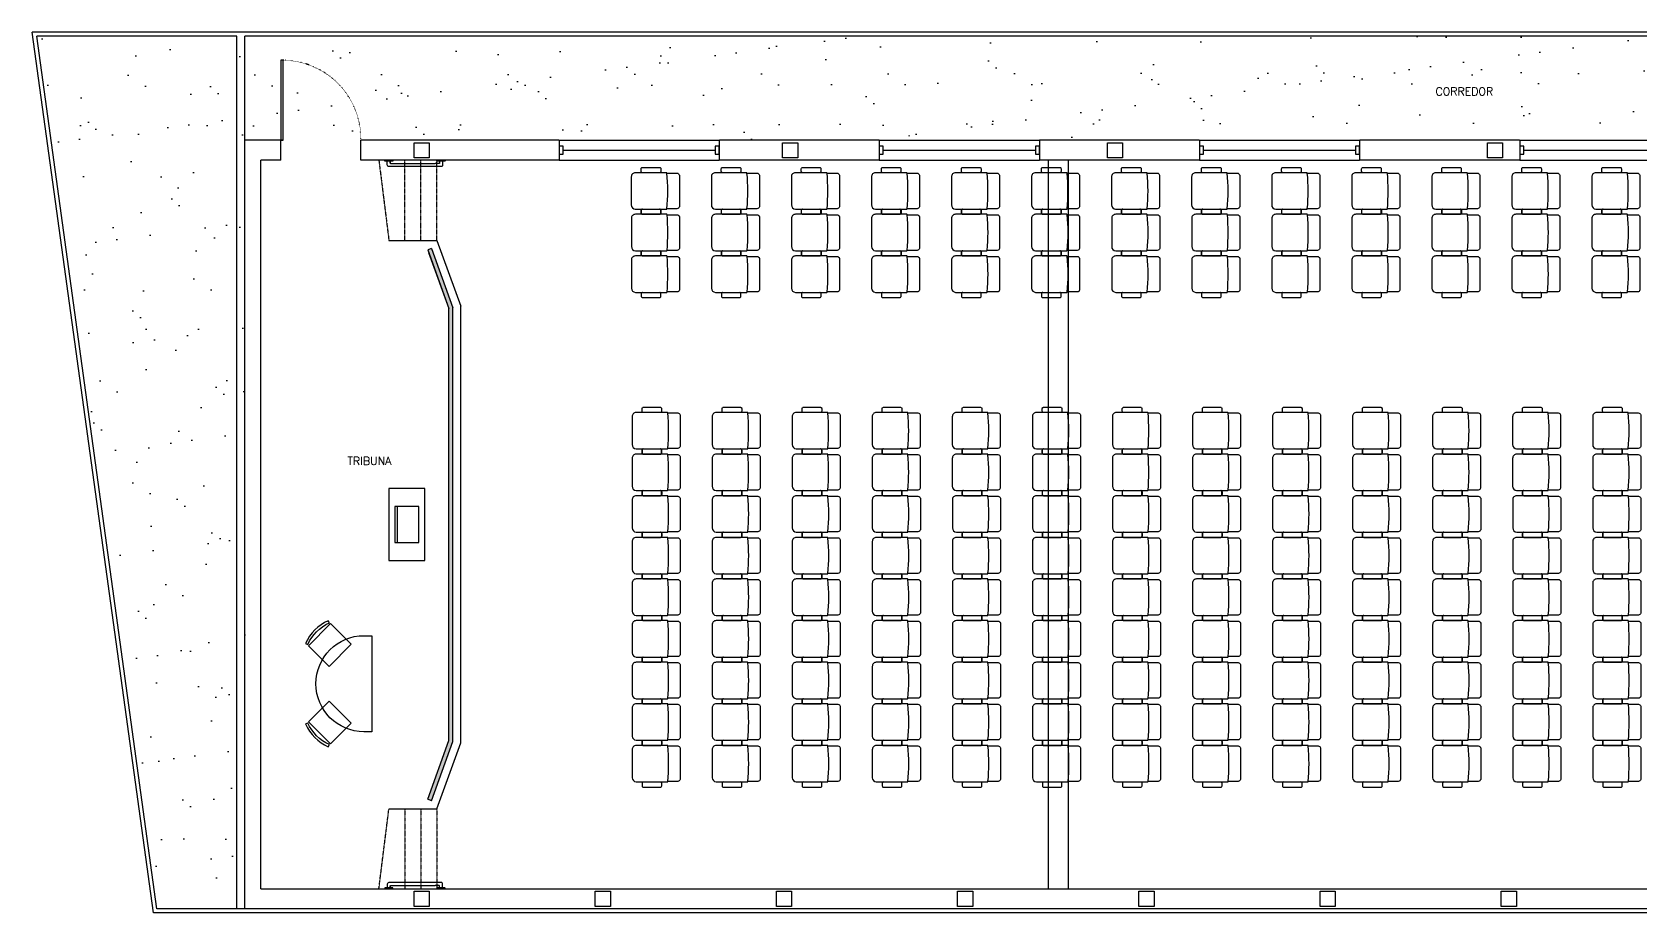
# Model space of a CAD drawing. Header units: millimetres. Extents: x -96513 to 442697, y -70111 to 173034.
# Drawn here: x -22624 to -2527, y -11239 to -239 of the extents above; entities that cross this region are included whole.
import ezdxf

# ---------------------------------------------------------------- set-up
doc = ezdxf.new("R2010")
doc.units = ezdxf.units.MM
doc.set_wipeout_variables(frame=1)
doc.linetypes.add('DUCT', pattern=[1, 0, -1])
doc.linetypes.add('EXPOSED', pattern=[11.90625, 6.35, -1.5875, 0.79375, -0.79375, 0.79375, -1.5875])
for name, color, linetype in [('Com', 153, 'Continuous'), ('Glass', 130, 'Continuous'), ('Lining', 252, 'Continuous'), ('Misc', 61, 'Continuous'), ('Patt', 151, 'Continuous'), ('Raw', 60, 'Continuous'), ('Stairs', 193, 'Continuous'), ('Video', 110, 'Continuous'), ('Wall', 144, 'Continuous'), ('Wall-Head', 133, 'Continuous'), ('Wall-Head-Strc', 133, 'Continuous')]:
    doc.layers.add(name, color=color, linetype=linetype)
doc.styles.get("Standard").update_dxf_attribs({"font": 'ROMANS'})

# ---------------------------------------------------------------- blocks, each defined once
blk = doc.blocks.new('A.Equip-Tribuna-Planta')
at = {"color": 0}
blk.add_line((745, -225), (745, 225), dxfattribs=at)
for points in [[(400, -450), (850, -450), (850, 450), (400, 450)], [(475, -225), (775, -225), (775, 225), (475, 225)]]:
    blk.add_lwpolyline(points, close=True, dxfattribs=at)
blk = doc.blocks.new('A.Equip-MesaPalco-Planta')
at = {"color": 0, "linetype": 'ByBlock'}
for points in [[(793, 475), (516, 751), (259, 494), (535, 217)], [(793, -475), (516, -751), (259, -494), (535, -217)]]:
    blk.add_lwpolyline(points, close=True, dxfattribs=at)
for points in [[(545, 787), (532, 760, -0.181818), (801, 491), (829, 503, 0.187083)], [(100, -600), (0, -600), (0, 600), (100, 600, -1)], [(829, -503), (801, -491, -0.181818), (532, -760), (545, -787, 0.187083)]]:
    blk.add_lwpolyline(points, format="xyb", close=True, dxfattribs=at)
blk = doc.blocks.new('A.Equip-Stackable Chair-Plan..BRA')
at = {"color": 0}
blk.add_lwpolyline([(155, 70), (30, 70, -0.289401), (0, 95), (0, 490, -0.290101), (30, 515), (155, 515)], format="xyb", dxfattribs=at)
blk.add_lwpolyline([(159, 65), (550, 65, 0.428571), (600, 118), (600, 467, 0.4), (550, 520), (159, 520, 0.387855), (155, 516, 0.046299), (155, 69, 0.385367)], format="xyb", close=True, dxfattribs=at)
for points in [[(461, 520, 0.414214), (476, 535), (476, 570, 0.414214), (461, 585), (246, 585, 0.414214), (231, 570), (231, 535, 0.414214), (246, 520)], [(461, 65, -0.414214), (476, 50), (476, 15, -0.414214), (461, 0), (246, 0, -0.414214), (231, 15), (231, 50, -0.414214), (246, 65)]]:
    blk.add_lwpolyline(points, format="xyb")
blk = doc.blocks.new('*U241')
at = {"layer": 'Raw', "rotation": 180}
for p in [(739, 1463), (740, 943), (740, 423)]:
    blk.add_blockref('A.Equip-Stackable Chair-Plan..BRA', p, dxfattribs=at)
blk = doc.blocks.new('*U242')
at = {"layer": 'Wall-Head', "color": 0, "linetype": 'ByBlock', "lineweight": -2, "transparency": 16777216}
for p in [(0, 0), (1000, 0), (2000, 0), (3000, 0), (4000, 0), (5000, 0), (6000, 0), (7000, 0), (8000, 0), (9000, 0), (10000, 0), (11000, 0), (12000, 0)]:
    blk.add_blockref('*U241', p, dxfattribs=at)
blk = doc.blocks.new('*U245')
at = {"layer": 'Raw', "rotation": 180}
for p in [(739, 3023), (739, 2503), (740, 1983), (740, 1463), (740, 943), (740, 423), (740, -97), (740, -617), (740, -1137)]:
    blk.add_blockref('A.Equip-Stackable Chair-Plan..BRA', p, dxfattribs=at)
blk = doc.blocks.new('*U246')
at = {"layer": 'Wall-Head', "color": 0, "linetype": 'ByBlock', "lineweight": -2, "transparency": 16777216}
for p in [(0, 0), (1000, 0), (2000, 0), (3000, 0), (4000, 0), (5000, 0), (6000, 0), (7000, 0), (8000, 0), (9000, 0), (10000, 0), (11000, 0), (12000, 0)]:
    blk.add_blockref('*U245', p, dxfattribs=at)
blk = doc.blocks.new('G.SymPart-Wipeout')
at = {"color": 19, "linetype": 'Continuous'}
blk.add_wipeout([(0, 0), (1, 0), (1, 1), (0, 1)], dxfattribs=at)
blk = doc.blocks.new('*U51')
at = {"color": 0, "linetype": 'ByBlock', "lineweight": -2, "xscale": 2000, "yscale": 350.0000000018622}
blk.add_blockref('G.SymPart-Wipeout', (-1000, -175), dxfattribs=at)
at = {"color": 0, "linetype": 'ByBlock', "lineweight": -2, "flags": 128}
for points in [[(-1000, -50), (-1000, 50), (-950, 50), (-950, -50)], [(950, -50), (950, 50), (1000, 50), (1000, -50)]]:
    blk.add_lwpolyline(points, close=True, dxfattribs=at)
blk.add_lwpolyline([(-950, 0), (950, 0)], dxfattribs=at)
at = {"layer": 'Glass', "flags": 128}
for points in [[(-1000, 125), (-1000, 125), (1000, 125), (1000, 125)], [(-1000, -125), (-1000, -125), (1000, -125), (1000, -125)]]:
    blk.add_lwpolyline(points, dxfattribs=at)
at = {"layer": 'Wall'}
for p, q in [((-1000, -125), (-1000, 125)), ((1000, -125), (1000, 125))]:
    blk.add_line(p, q, dxfattribs=at)
at = {"layer": 'Wall-Head-Strc'}
for p, q in [((-1000, 125), (1000, 125)), ((-1000, -125), (1000, -125))]:
    blk.add_line(p, q, dxfattribs=at)
blk = doc.blocks.new('*U243')
at = {"xscale": -1, "rotation": 180}
blk.add_blockref('*U51', (0, 0), dxfattribs=at)
blk = doc.blocks.new('*U244')
at = {"color": 0, "linetype": 'ByBlock', "lineweight": -2, "transparency": 16777216}
for p in [(0, 0), (4000, 0), (8000, 0), (12000, 0)]:
    blk.add_blockref('*U243', p, dxfattribs=at)

msp = doc.modelspace()

# ---------------------------------------------------------------- hatches: boundary and pattern name
at = {"layer": 'Wall-Head', "true_color": 0xfeeab9}
h = msp.add_hatch(dxfattribs=at)
h.set_pattern_fill('AR-SAND', color=254, scale=20)
h.set_pattern_definition([(37.5, (4038.9, 40000), (-32.001, 978.826), [0, -772.16, 0, -863.6, 0, -825.5]), (7.5, (4038.9, 40000), (899.047, 1433.65), [0, -416.56, 0, -695.96, 0, -266.7]), (327.5, (3414.06, 40000), (1581.985, 2.874), [0, -254, 0, -914.4, 0, -1193.8]), (317.5, (3414, 40000), (1527.113, 445.86), [0, -127, 0, -599.44, 0, -685.8])])
h.paths.add_polyline_path([(6483, -289), (-19967, -289), (-19967, -1589), (5033, -1589), (5033, -2311), (7283, -3884), (7283, -1909), (7333, -1909), (7333, -1139), (7283, -1139), (7283, -1089), (6483, -1089)])
h.paths.add_polyline_path([(-19967, -289), (-22566, -289), (-21066, -11189), (-19967, -11189)])
at = {"layer": 'Wall-Head', "true_color": 0x727430}
h = msp.add_hatch(color=67, dxfattribs=at)
h.dxf.hatch_style = 1
h.paths.add_polyline_path([(-17417, -9088), (-17683, -9820), (-17637, -9839), (-17367, -9097), (-17367, -3681), (-17637, -2939), (-17683, -2958), (-17417, -3690)])

# ---------------------------------------------------------------- linework, layer by layer
at = {"layer": 'Com'}
for p, q in [((-20067, -11189), (-20067, -289)), ((-19967, -1589), (-19967, -289))]:
    msp.add_line(p, q, dxfattribs=at)
at = {"layer": 'Lining'}
for p, q in [((-9927, -10939), (-9927, -1839)), ((-9677, -10939), (-9677, -1839))]:
    msp.add_line(p, q, dxfattribs=at)
at = {"layer": 'Patt'}
for p, q in [((-19487, -1589), (-19967, -1589)), ((-19967, -11189), (-19967, -1589)), ((-19517, -1839), (-19517, -1589)), ((-19517, -1839), (-19767, -1839)), ((-19767, -10939), (-19767, -1839))]:
    msp.add_line(p, q, dxfattribs=at)
at = {"layer": 'Stairs', "linetype": 'EXPOSED'}
for p, q in [((-18292, -1843), (-18167, -2839)), ((-17967, -2839), (-17967, -1839)), ((-17767, -2839), (-17767, -1839)), ((-17567, -2839), (-17567, -1839)), ((-18292, -10934), (-18167, -9939)), ((-17967, -9939), (-17967, -10939)), ((-17767, -9939), (-17767, -10939)), ((-17567, -9939), (-17567, -10939))]:
    msp.add_line(p, q, dxfattribs=at)
at = {"layer": 'Video', "ltscale": 100}
for points in [[(-18118, -1839), (-18118, -1845, -0.414214), (-18125, -1851), (-18214, -1851, -0.414214), (-18220, -1845), (-18220, -1839)], [(-18150, -1873, 0.414214), (-18144, -1879), (-17588, -1879)], [(-17535, -1851), (-17535, -1873, -0.414214), (-17541, -1879), (-17588, -1879)], [(-17465, -1839), (-17465, -1845, -0.414214), (-17472, -1851), (-17560, -1851, -0.414214), (-17567, -1845), (-17567, -1839)], [(-18118, -10939), (-18118, -10932, 0.414214), (-18125, -10926), (-18214, -10926, 0.414214), (-18220, -10932), (-18220, -10939)], [(-18150, -10905, -0.414214), (-18144, -10899), (-17588, -10899)], [(-17535, -10926), (-17535, -10905, 0.414214), (-17541, -10899), (-17588, -10899)]]:
    msp.add_lwpolyline(points, format="xyb", dxfattribs=at)
at = {"layer": 'Video'}
for points in [[(-17632, -1918), (-18168, -1916, -0.414214), (-18187, -1897), (-18187, -1851)], [(-17496, -1852), (-17496, -1899, -0.414214), (-17515, -1918), (-17632, -1918)], [(-17632, -10860), (-18168, -10862, 0.414214), (-18187, -10881), (-18187, -10927)], [(-17496, -10925), (-17496, -10879, 0.414214), (-17515, -10860), (-17632, -10860)]]:
    msp.add_lwpolyline(points, format="xyb", dxfattribs=at)
at = {"layer": 'Video', "ltscale": 100}
for points in [[(-18150, -1851), (-18150, -1873)], [(-18150, -10926), (-18150, -10905)]]:
    msp.add_lwpolyline(points, close=True, dxfattribs=at)
at = {"layer": 'Wall'}
for p, q in [((7333, -239), (-22624, -239)), ((-21110, -11239), (-22624, -239)), ((-21066, -11189), (-22566, -289)), ((-20067, -289), (-22566, -289)), ((7333, -289), (-19967, -289)), ((-18517, -1839), (-18517, -1589)), ((5033, -1589), (-18517, -1589)), ((-9677, -1839), (-18517, -1839)), ((-927, -1839), (-9677, -1839)), ((-18167, -2839), (-17567, -2839)), ((-17672, -2989), (-17417, -3690)), ((-17637, -2939), (-17367, -3681)), ((-17567, -2839), (-17267, -3663)), ((-17267, -9114), (-17267, -3663)), ((-17567, -9939), (-17267, -9114)), ((-18167, -9939), (-17567, -9939)), ((-19767, -10939), (-9677, -10939)), ((-9677, -10939), (4783, -10939)), ((7333, -11239), (-21110, -11239)), ((7283, -11189), (-21066, -11189))]:
    msp.add_line(p, q, dxfattribs=at)
at = {"layer": 'Wall', "color": 67, "true_color": 0x727430}
for p, q in [((-17683, -2958), (-17417, -3690)), ((-17637, -2939), (-17367, -3681)), ((-17417, -9088), (-17417, -3690)), ((-17367, -9097), (-17367, -3681)), ((-17683, -9820), (-17417, -9088)), ((-17637, -9839), (-17367, -9097))]:
    msp.add_line(p, q, dxfattribs=at)
at = {"layer": 'Wall'}
for points in [[(-17853, -1619), (-17663, -1619), (-17663, -1809), (-17853, -1809)], [(-17853, -10969), (-17663, -10969), (-17663, -11159), (-17853, -11159)], [(-15589, -10969), (-15399, -10969), (-15399, -11159), (-15589, -11159)], [(-13326, -10969), (-13136, -10969), (-13136, -11159), (-13326, -11159)], [(-11062, -10969), (-10872, -10969), (-10872, -11159), (-11062, -11159)], [(-8799, -10969), (-8609, -10969), (-8609, -11159), (-8799, -11159)], [(-6535, -10969), (-6345, -10969), (-6345, -11159), (-6535, -11159)], [(-4271, -10969), (-4081, -10969), (-4081, -11159), (-4271, -11159)]]:
    msp.add_lwpolyline(points, close=True, dxfattribs=at)
at = {"layer": 'Wall', "ltscale": 100}
msp.add_lwpolyline([(-17465, -10939), (-17465, -10932, 0.414214), (-17472, -10926), (-17560, -10926, 0.414214), (-17567, -10932), (-17567, -10939)], format="xyb", dxfattribs=at)
at = {"layer": 'Wall-Head', "color": 67, "true_color": 0x727430}
for p, q in [((-17637, -2939), (-17683, -2958)), ((-17637, -9839), (-17683, -9820))]:
    msp.add_line(p, q, dxfattribs=at)
at = {"layer": 'Wall-Head'}
msp.add_lwpolyline([(-19517, -1589), (-19487, -1589), (-19487, -589), (-19517, -589)], close=True, dxfattribs=at)
at = {"layer": 'Wall-Head', "linetype": 'DUCT'}
msp.add_arc((-19502, -1574), 985, 359.1275, 90.8725, dxfattribs=at)

# ---------------------------------------------------------------- block references
at = {"layer": 'Misc', "rotation": 180}
for name, p in [('A.Equip-Tribuna-Planta', (-17317, -6389)), ('A.Equip-MesaPalco-Planta', (-18379, -8377))]:
    msp.add_blockref(name, p, dxfattribs=at)
at = {"layer": 'Wall-Head'}
for name, p in [('*U242', (-15278, -3392)), ('*U246', (-15268, -7947))]:
    msp.add_blockref(name, p, dxfattribs=at)

# ---------------------------------------------------------------- texts
at = {"color": 8, "char_height": 100, "attachment_point": 2}
for s, width, insert in [('CORREDOR', 792.26, (-4732, -929)), ('TRIBUNA', 2238.42, (-18411, -5545))]:
    msp.add_mtext_dynamic_manual_height_columns(s, width=width, gutter_width=1250, heights=[0], dxfattribs=dict(at, insert=insert))

# ---------------------------------------------------------------- next in the draw order: block references
msp.add_blockref('*U244', (-15041, -1714))

# ---------------------------------------------------------------- next in the draw order: linework, layer by layer
at = {"layer": 'Wall'}
for points in [[(-13250, -1619), (-13060, -1619), (-13060, -1809), (-13250, -1809)], [(-9191, -1619), (-9001, -1619), (-9001, -1809), (-9191, -1809)], [(-4444, -1619), (-4254, -1619), (-4254, -1809), (-4444, -1809)]]:
    msp.add_lwpolyline(points, close=True, dxfattribs=at)

doc.saveas('drawing.dxf')
